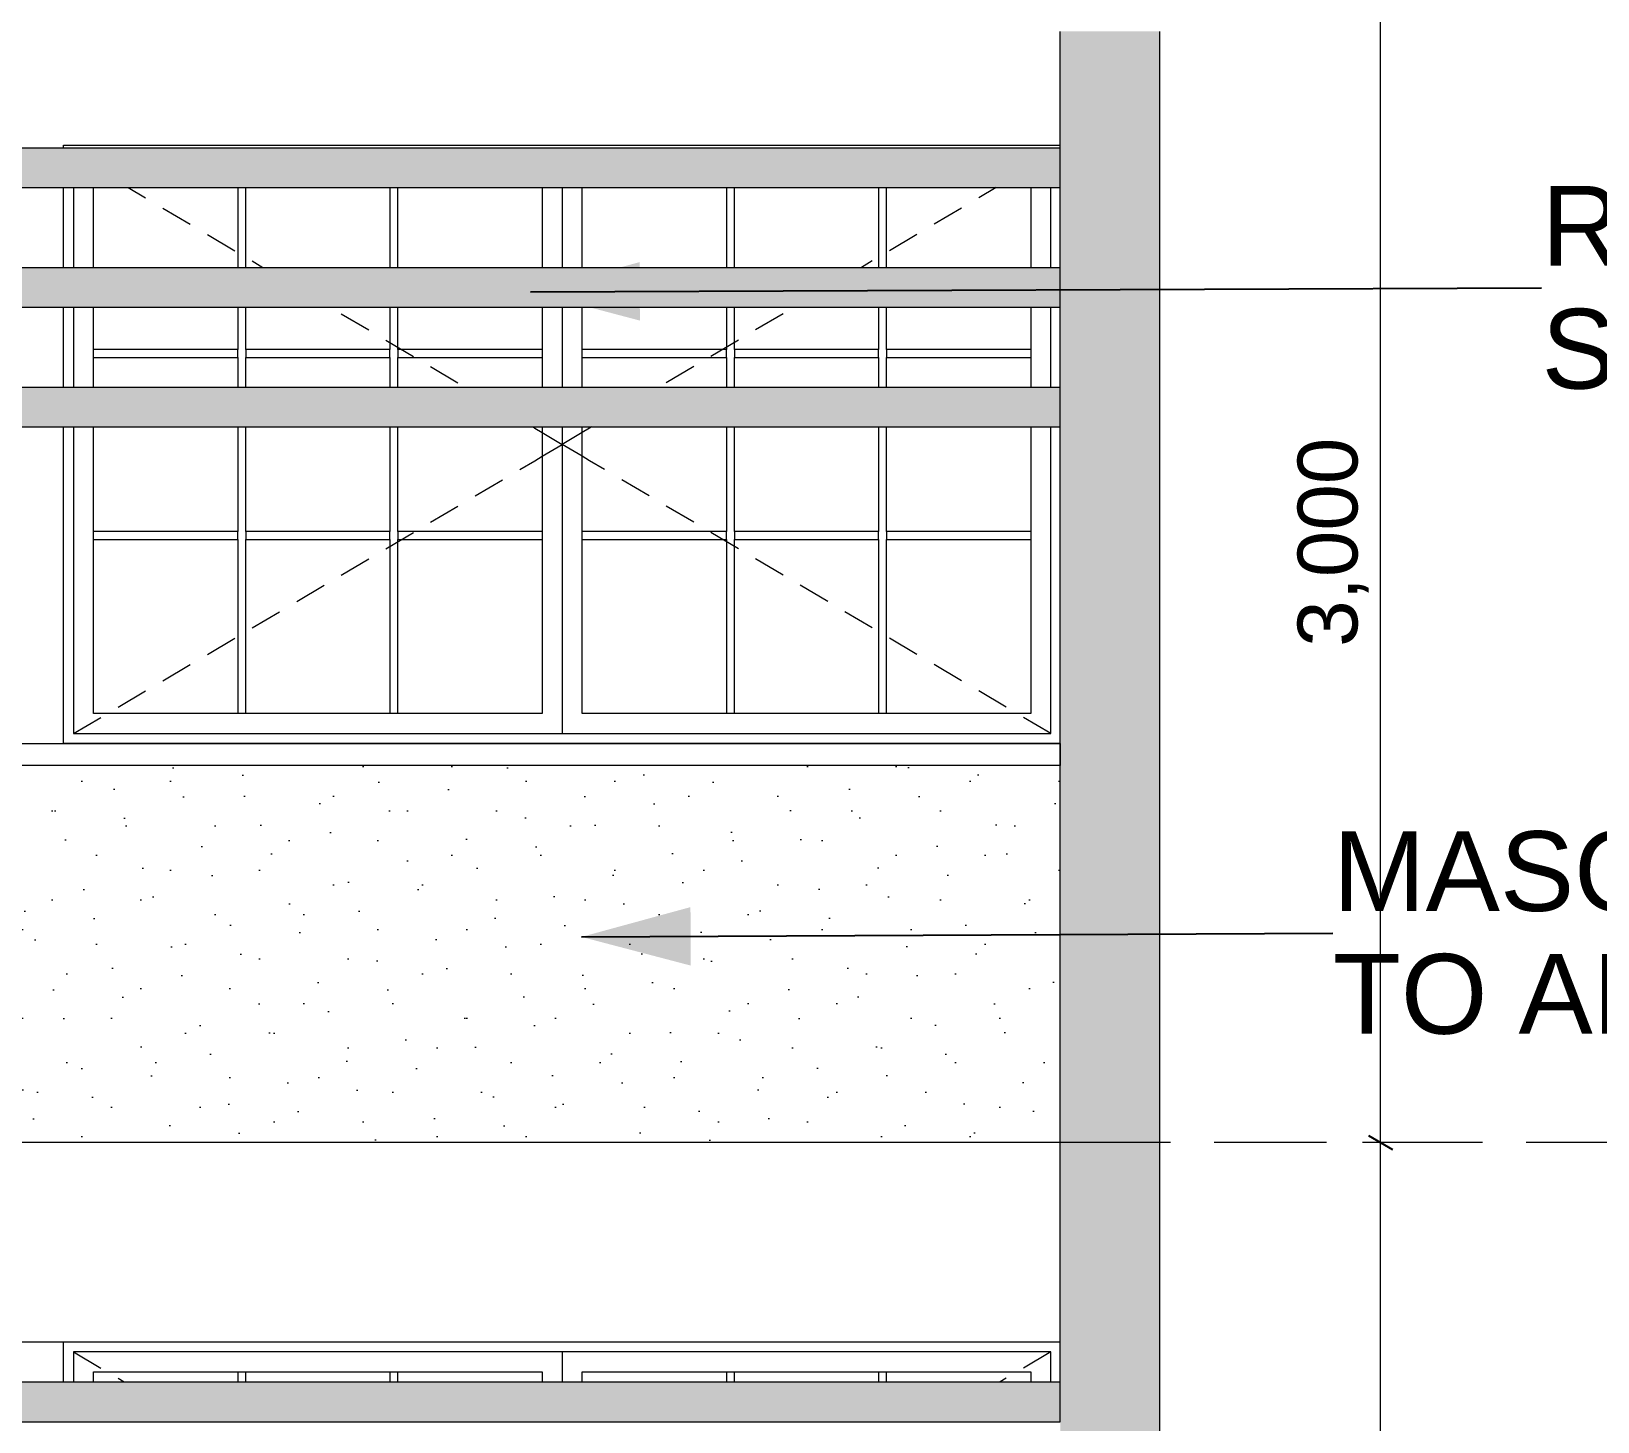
# Model space of a CAD drawing. Header units: millimetres. Extents: x 323482 to 503016, y 8175 to 72038.
# Drawn here: x 472265 to 476192, y 28777 to 32263 of the extents above; entities that cross this region are included whole.
import ezdxf

# ---------------------------------------------------------------- set-up
doc = ezdxf.new("R2010")
doc.units = ezdxf.units.MM
doc.header["$MEASUREMENT"] = 0
doc.linetypes.add('Hidden Line', pattern=[391.222223, 282.222223, -109])
for name, color, linetype, lineweight in [('2D Drafting - General_Pen_No__101', 252, 'Continuous', 13), ('Annotation - Label_Pen_No__1', 7, 'Continuous', 13), ('Annotation - Label_Pen_No__120', 7, 'Continuous', 13), ('Dimensioning - General_Pen_No__46', 5, 'Continuous', 25), ('Structural - Bearing_Pen_No__120', 7, 'Continuous', 13)]:
    doc.layers.add(name, color=color, linetype=linetype, lineweight=lineweight)
for name, color, linetype, lineweight, true_color in [('2D Drafting - General_Pen_No__102', 7, 'Continuous', 13, 0xcccccc), ('Dimensioning - General_Pen_No__45', 7, 'Continuous', 25, 0x40a5ff), ('Dimensioning - General_Pen_No__85', 7, 'Continuous', 20, 0x80c2ff), ('Structural - Bearing_Pen_No__83', 7, 'Continuous', 13, 0xff9955)]:
    doc.layers.add(name, color=color, linetype=linetype, lineweight=lineweight, true_color=true_color)
doc.layers.add('Dimensioning - General', color=7, linetype='Continuous')
doc.styles.add('GENERATED_STYLE_1', font='arial.ttf')
doc.dimstyles.new('GENERATED_STYLE__1', dxfattribs={"dimtxt": 150, "dimasz": 45.6, "dimexe": 0.18, "dimexo": 0.0625, "dimgap": 0.09, "dimtad": 1, "dimdec": 0, "dimzin": 0, "dimdsep": 46, "dimtxsty": 'GENERATED_STYLE_1', "dimblk": 'ARROWHEAD_2', "dimblk1": 'ARROWHEAD_2', "dimblk2": 'ARROWHEAD_2', "dimcen": 0.09, "dimse1": 1, "dimse2": 1, "dimclrd": 256, "dimclre": 256, "dimclrt": 5, "dimadec": 0, "dimazin": 0, "dimtfac": 1, "dimtdec": 4, "dimtmove": 0, "dimatfit": 3, "dimfxl": 1, "dimtolj": 1, "dimtzin": 0, "dimarcsym": 0})
doc.dimstyles.new('GENERATED_STYLE__12', dxfattribs={"dimtxt": 0.18, "dimasz": 273.6, "dimexe": 0.18, "dimexo": 0.0625, "dimgap": 0.09, "dimtad": 0, "dimtih": 1, "dimtoh": 1, "dimdec": 4, "dimzin": 0, "dimdsep": 46, "dimcen": 0.09, "dimadec": 0, "dimazin": 0, "dimtfac": 1, "dimtdec": 4, "dimtmove": 0, "dimatfit": 3, "dimldrblk": 'ARROWHEAD_5', "dimfxl": 1, "dimtolj": 1, "dimtzin": 0, "dimarcsym": 0})

# ---------------------------------------------------------------- blocks, each defined once
blk = doc.blocks.new('*D329')
at = {"layer": 'Dimensioning - General_Pen_No__45', "color": 161, "linetype": 'Continuous', "lineweight": 25, "true_color": 0x40a5ff, "transparency": 16777216}
for p, q in [((475617.6, 29494.5), (475677.6, 29459.9)), ((475617.6, 26494.5), (475677.6, 26459.9))]:
    blk.add_line(p, q, dxfattribs=at)
at = {"layer": 'Dimensioning - General_Pen_No__85', "color": 151, "linetype": 'Continuous', "lineweight": 20, "true_color": 0x80c2ff, "transparency": 16777216}
for p, q in [((475692.6, 29477.2), (475602.6, 29477.2)), ((475647.6, 26477.2), (475647.6, 29477.2)), ((475692.6, 26477.2), (475602.6, 26477.2)), ((475647.6, 26447.8), (475647.6, 26477.2))]:
    blk.add_line(p, q, dxfattribs=at)
at = {"layer": 'Dimensioning - General_Pen_No__46', "color": 5, "lineweight": 25, "transparency": 16777216, "insert": (475617.6, 27719.8), "char_height": 150, "attachment_point": 7, "rotation": 90, "style": 'GENERATED_STYLE_1'}
blk.add_mtext('\\A1;3,000', dxfattribs=at)
blk = doc.blocks.new('ARROWHEAD_2')
at = {"color": 0, "linetype": 'Continuous', "lineweight": 0}
for p, q in [((0, 0), (-1, 0)), ((-0.378, -0.655), (0.378, 0.655))]:
    blk.add_line(p, q, dxfattribs=at)
blk = doc.blocks.new('*D330')
at = {"layer": 'Dimensioning - General_Pen_No__45', "color": 161, "linetype": 'Continuous', "lineweight": 25, "true_color": 0x40a5ff, "transparency": 16777216}
for p, q in [((475617.6, 32494.5), (475677.6, 32459.9)), ((475617.6, 29494.5), (475677.6, 29459.9))]:
    blk.add_line(p, q, dxfattribs=at)
at = {"layer": 'Dimensioning - General_Pen_No__85', "color": 151, "linetype": 'Continuous', "lineweight": 20, "true_color": 0x80c2ff, "transparency": 16777216}
for p, q in [((475692.6, 32477.2), (475602.6, 32477.2)), ((475647.6, 29477.2), (475647.6, 32477.2)), ((475692.6, 29477.2), (475602.6, 29477.2))]:
    blk.add_line(p, q, dxfattribs=at)
at = {"layer": 'Dimensioning - General_Pen_No__46', "color": 5, "lineweight": 25, "transparency": 16777216, "insert": (475617.6, 30719.8), "char_height": 150, "attachment_point": 7, "rotation": 90, "style": 'GENERATED_STYLE_1'}
blk.add_mtext('\\A1;3,000', dxfattribs=at)
blk = doc.blocks.new('ARROWHEAD_5')
at = {"linetype": 'Continuous', "lineweight": 0}
blk.add_hatch(color=0, dxfattribs=at).paths.add_polyline_path([(-1, 0.2679), (0, 0), (-1, -0.2679)])
at = {"color": 0, "linetype": 'Continuous', "lineweight": 0}
blk.add_line((0, 0), (-1, 0), dxfattribs=at)

msp = doc.modelspace()

# ---------------------------------------------------------------- hatches: boundary and pattern name
at = {"layer": '2D Drafting - General_Pen_No__101', "linetype": 'Continuous', "lineweight": 13}
h = msp.add_hatch(dxfattribs=at)
h.set_pattern_fill('RENDER', color=252, style=0, pattern_type=2)
h.set_pattern_definition([(45, (0, 350), (-111.36932, 111.36932), [0, -105, 0, -157.5]), (110, (350, 350), (148.00159, 53.86817), [0, -77, 0, -133])])
h.paths.add_polyline_path([(469494.9, 30422.4), (474844.6, 30422.4), (474844.6, 29477.2), (469494.9, 29477.2)])
at = {"layer": '2D Drafting - General_Pen_No__102', "linetype": 'Continuous', "lineweight": 0, "true_color": 0xcccccc}
for points in [[(474844.6, 32262.8), (475094.6, 32262.8), (475094.6, 26477.2), (474844.6, 26477.2)], [(474844.6, 31871.1), (474844.6, 31971.1), (469494.5, 31971.1), (469494.5, 31871.1)], [(474844.6, 31571.1), (474844.6, 31671.1), (469494.5, 31671.1), (469494.5, 31571.1)], [(474844.6, 31371.1), (469494.5, 31371.1), (469494.5, 31271.1), (474844.6, 31271.1)], [(474844.6, 28777.2), (474844.6, 28877.2), (469494.5, 28877.2), (469494.5, 28777.2)]]:
    msp.add_hatch(color=254, dxfattribs=at).paths.add_polyline_path(points)

# ---------------------------------------------------------------- linework, layer by layer
at = {"layer": 'Structural - Bearing_Pen_No__120', "color": 7, "linetype": 'Continuous', "lineweight": 13}
for p, q in [((474844.6, 31971.1), (474844.6, 32262.8)), ((475094.6, 29477.2), (475094.6, 32262.8)), ((469494.5, 31971.1), (474844.6, 31971.1)), ((472346, 31971.1), (472346, 31977.2)), ((472346, 31977.2), (474844.6, 31977.2)), ((474844.6, 31871.1), (474844.6, 31971.1)), ((469494.5, 31871.1), (474844.6, 31871.1)), ((472346, 31671.1), (472346, 31871.1)), ((472371, 31871.1), (472371, 31671.1)), ((472421, 31671.1), (472421, 31871.1)), ((472508, 31871.1), (472551.7, 31845.2)), ((472782.7, 31871.1), (472782.7, 31671.1)), ((472802.7, 31671.1), (472802.7, 31871.1)), ((473164.3, 31871.1), (473164.3, 31671.1)), ((473184.3, 31671.1), (473184.3, 31871.1)), ((473546, 31871.1), (473546, 31671.1)), ((473596, 31871.1), (473596, 31671.1)), ((473646, 31671.1), (473646, 31871.1)), ((474007.7, 31871.1), (474007.7, 31671.1)), ((474027.7, 31671.1), (474027.7, 31871.1)), ((474389.3, 31871.1), (474389.3, 31671.1)), ((474409.3, 31671.1), (474409.3, 31871.1)), ((474684, 31871.1), (474640.3, 31845.2)), ((474771, 31871.1), (474771, 31671.1)), ((474821, 31671.1), (474821, 31871.1)), ((474844.6, 31671.1), (474844.6, 31871.1)), ((472594.7, 31819.8), (472663.6, 31779)), ((474597.2, 31819.8), (474528.4, 31779)), ((472706.6, 31753.5), (472775.5, 31712.8)), ((474485.4, 31753.5), (474416.5, 31712.8)), ((469494.5, 31671.1), (474844.6, 31671.1)), ((472818.5, 31687.3), (472845.9, 31671.1)), ((474373.5, 31687.3), (474346, 31671.1)), ((474844.6, 31571.1), (474844.6, 31671.1)), ((469494.5, 31571.1), (474844.6, 31571.1)), ((472346, 31371.1), (472346, 31571.1)), ((472371, 31571.1), (472371, 31371.1)), ((472421, 31371.1), (472421, 31571.1)), ((472782.7, 31571.1), (472782.7, 31465.5)), ((472802.7, 31465.5), (472802.7, 31571.1)), ((473164.3, 31571.1), (473164.3, 31465.5)), ((473184.3, 31465.5), (473184.3, 31571.1)), ((473546, 31571.1), (473546, 31371.1)), ((473596, 31571.1), (473596, 31371.1)), ((473646, 31371.1), (473646, 31571.1)), ((474007.7, 31571.1), (474007.7, 31465.5)), ((474027.7, 31465.5), (474027.7, 31571.1)), ((474389.3, 31571.1), (474389.3, 31465.5)), ((474409.3, 31465.5), (474409.3, 31571.1)), ((474771, 31571.1), (474771, 31371.1)), ((474821, 31371.1), (474821, 31571.1)), ((474844.6, 31371.1), (474844.6, 31571.1)), ((473042.2, 31554.9), (473111.1, 31514.2)), ((474149.7, 31554.9), (474080.9, 31514.2)), ((472782.7, 31465.5), (472421, 31465.5)), ((472782.7, 31445.5), (472782.7, 31465.5)), ((473164.3, 31465.5), (472802.7, 31465.5)), ((472802.7, 31465.5), (472802.7, 31445.5)), ((473154.1, 31488.7), (473223, 31448)), ((473164.3, 31445.5), (473164.3, 31465.5)), ((473546, 31465.5), (473184.3, 31465.5)), ((473184.3, 31465.5), (473184.3, 31445.5)), ((474007.7, 31465.5), (473646, 31465.5)), ((474037.9, 31488.7), (473969, 31448)), ((474007.7, 31445.5), (474007.7, 31465.5)), ((474389.3, 31465.5), (474027.7, 31465.5)), ((474027.7, 31465.5), (474027.7, 31445.5)), ((474389.3, 31445.5), (474389.3, 31465.5)), ((474771, 31465.5), (474409.3, 31465.5)), ((474409.3, 31465.5), (474409.3, 31445.5)), ((472421, 31445.5), (472782.7, 31445.5)), ((472782.7, 31445.5), (472782.7, 31371.1)), ((472802.7, 31371.1), (472802.7, 31445.5)), ((472802.7, 31445.5), (473164.3, 31445.5)), ((473164.3, 31445.5), (473164.3, 31371.1)), ((473184.3, 31371.1), (473184.3, 31445.5)), ((473184.3, 31445.5), (473546, 31445.5)), ((473266, 31422.5), (473334.8, 31381.7)), ((473646, 31445.5), (474007.7, 31445.5)), ((473926, 31422.5), (473857.1, 31381.7)), ((474007.7, 31445.5), (474007.7, 31371.1)), ((474027.7, 31371.1), (474027.7, 31445.5)), ((474027.7, 31445.5), (474389.3, 31445.5)), ((474389.3, 31445.5), (474389.3, 31371.1)), ((474409.3, 31371.1), (474409.3, 31445.5)), ((474409.3, 31445.5), (474771, 31445.5)), ((469494.5, 31371.1), (474844.6, 31371.1)), ((474844.6, 31271.1), (474844.6, 31371.1)), ((469494.5, 31271.1), (474844.6, 31271.1)), ((472346, 30477.2), (472346, 31271.1)), ((472371, 31271.1), (472371, 30552.2)), ((472421, 30552.2), (472421, 31271.1)), ((472782.7, 31271.1), (472782.7, 31008.9)), ((472802.7, 31008.9), (472802.7, 31271.1)), ((473164.3, 31271.1), (473164.3, 31008.9)), ((473184.3, 31008.9), (473184.3, 31271.1)), ((473521.8, 31271.1), (473527.1, 31267.9)), ((473527.1, 31267.9), (473546, 31256.8)), ((473546, 31271.1), (473546, 30552.2)), ((473546, 31256.8), (473596, 31227.2)), ((473596, 31271.1), (473596, 30552.2)), ((473646, 31256.8), (473596, 31227.2)), ((473646, 30552.2), (473646, 31271.1)), ((473664.8, 31267.9), (473646, 31256.8)), ((473670.2, 31271.1), (473664.8, 31267.9)), ((474007.7, 31271.1), (474007.7, 31008.9)), ((474027.7, 31008.9), (474027.7, 31271.1)), ((474389.3, 31271.1), (474389.3, 31008.9)), ((474409.3, 31008.9), (474409.3, 31271.1)), ((474771, 31271.1), (474771, 30552.2)), ((474821, 30552.2), (474821, 31271.1)), ((474844.6, 29477.2), (474844.6, 31271.1)), ((473546, 31197.6), (473596, 31227.2)), ((473646, 31197.6), (473596, 31227.2)), ((473489.7, 31164.3), (473527.1, 31186.4)), ((473527.1, 31186.4), (473546, 31197.6)), ((473664.8, 31186.4), (473646, 31197.6)), ((473702.2, 31164.3), (473664.8, 31186.4)), ((473377.9, 31098.1), (473446.7, 31138.8)), ((473814.1, 31098.1), (473745.3, 31138.8)), ((473266, 31031.9), (473334.8, 31072.6)), ((473926, 31031.9), (473857.1, 31072.6)), ((472782.7, 31008.9), (472421, 31008.9)), ((472421, 30988.9), (472782.7, 30988.9)), ((472782.7, 30988.9), (472782.7, 31008.9)), ((472782.7, 30988.9), (472782.7, 30552.2)), ((473164.3, 31008.9), (472802.7, 31008.9)), ((472802.7, 31008.9), (472802.7, 30988.9)), ((472802.7, 30552.2), (472802.7, 30988.9)), ((472802.7, 30988.9), (473164.3, 30988.9)), ((473154.1, 30965.7), (473223, 31006.4)), ((473164.3, 30988.9), (473164.3, 31008.9)), ((473164.3, 30988.9), (473164.3, 30552.2)), ((473546, 31008.9), (473184.3, 31008.9)), ((473184.3, 31008.9), (473184.3, 30988.9)), ((473184.3, 30552.2), (473184.3, 30988.9)), ((473184.3, 30988.9), (473546, 30988.9)), ((474007.7, 31008.9), (473646, 31008.9)), ((473646, 30988.9), (474007.7, 30988.9)), ((474037.9, 30965.7), (473969, 31006.4)), ((474007.7, 30988.9), (474007.7, 31008.9)), ((474007.7, 30988.9), (474007.7, 30552.2)), ((474389.3, 31008.9), (474027.7, 31008.9)), ((474027.7, 31008.9), (474027.7, 30988.9)), ((474027.7, 30552.2), (474027.7, 30988.9)), ((474027.7, 30988.9), (474389.3, 30988.9)), ((474389.3, 30988.9), (474389.3, 31008.9)), ((474389.3, 30988.9), (474389.3, 30552.2)), ((474771, 31008.9), (474409.3, 31008.9)), ((474409.3, 31008.9), (474409.3, 30988.9)), ((474409.3, 30552.2), (474409.3, 30988.9)), ((474409.3, 30988.9), (474771, 30988.9)), ((473042.2, 30899.5), (473111.1, 30940.2)), ((474149.7, 30899.5), (474080.9, 30940.2)), ((472930.4, 30833.2), (472999.2, 30874)), ((474261.6, 30833.2), (474192.8, 30874)), ((472818.5, 30767), (472887.3, 30807.8)), ((474373.5, 30767), (474304.6, 30807.8)), ((472706.6, 30700.8), (472775.5, 30741.6)), ((474485.4, 30700.8), (474416.5, 30741.6)), ((472594.7, 30634.6), (472663.6, 30675.4)), ((474597.2, 30634.6), (474528.4, 30675.4)), ((472482.9, 30568.4), (472551.7, 30609.1)), ((474709.1, 30568.4), (474640.3, 30609.1)), ((472371, 30552.2), (472371, 30502.2)), ((473546, 30552.2), (472421, 30552.2)), ((473596, 30552.2), (473596, 30502.2)), ((474771, 30552.2), (473646, 30552.2)), ((474821, 30502.2), (474821, 30552.2)), ((472371, 30502.2), (472439.8, 30542.9)), ((474821, 30502.2), (474752.1, 30542.9)), ((469496.2, 30477.2), (474844.6, 30477.2)), ((474844.6, 30477.2), (472346, 30477.2)), ((472371, 30502.2), (473596, 30502.2)), ((473596, 30502.2), (474821, 30502.2)), ((474844.6, 30477.2), (474844.6, 30422.4)), ((474844.6, 30422.4), (469496.2, 30422.4)), ((474844.6, 29477.2), (469494.5, 29477.2)), ((474844.6, 28877.2), (474844.6, 29477.2)), ((475094.6, 26477.2), (475094.6, 29477.2)), ((469494.5, 28977.2), (474844.6, 28977.2)), ((472346, 28877.2), (472346, 28977.2)), ((472346, 28977.2), (474844.6, 28977.2)), ((472371, 28952.2), (472371, 28902.2)), ((473596, 28952.2), (472371, 28952.2)), ((472371, 28952.2), (472439.8, 28911.4)), ((473596, 28952.2), (473596, 28902.2)), ((474821, 28952.2), (473596, 28952.2)), ((474821, 28952.2), (474752.1, 28911.4)), ((474821, 28902.2), (474821, 28952.2)), ((472371, 28902.2), (472371, 28877.2)), ((472421, 28877.2), (472421, 28902.2)), ((472421, 28902.2), (473546, 28902.2)), ((472782.7, 28902.2), (472782.7, 28877.2)), ((472802.7, 28877.2), (472802.7, 28902.2)), ((473164.3, 28902.2), (473164.3, 28877.2)), ((473184.3, 28877.2), (473184.3, 28902.2)), ((473546, 28902.2), (473546, 28877.2)), ((473596, 28902.2), (473596, 28877.2)), ((473646, 28877.2), (473646, 28902.2)), ((473646, 28902.2), (474771, 28902.2)), ((474007.7, 28902.2), (474007.7, 28877.2)), ((474027.7, 28877.2), (474027.7, 28902.2)), ((474389.3, 28902.2), (474389.3, 28877.2)), ((474409.3, 28877.2), (474409.3, 28902.2)), ((474771, 28902.2), (474771, 28877.2)), ((474821, 28877.2), (474821, 28902.2)), ((469494.5, 28877.2), (474844.6, 28877.2)), ((472482.9, 28886), (472497.7, 28877.2)), ((474709.1, 28886), (474694.3, 28877.2)), ((474844.6, 28777.2), (474844.6, 28877.2)), ((469494.5, 28777.2), (474844.6, 28777.2))]:
    msp.add_line(p, q, dxfattribs=at)
at = {"layer": 'Structural - Bearing_Pen_No__83', "color": 21, "linetype": 'Hidden Line', "lineweight": 13, "true_color": 0xff9955}
msp.add_line((499376.9, 29477.2), (447887.3, 29477.2), dxfattribs=at)

# ---------------------------------------------------------------- texts
at = {"layer": 'Annotation - Label_Pen_No__1', "color": 7, "linetype": 'Continuous', "lineweight": 13, "char_height": 200, "attachment_point": 4, "style": 'GENERATED_STYLE_1'}
for s, insert, line_spacing_factor in [('\\A1;RC SUNSHADING TO\\PSTURUC. ENG SPECS', (476051.1, 31619.6), 0.92341), ('\\A1;MASONRY WALL RENDERED\\PTO ARCHITECTS APPROVAL', (475527.8, 30002.2), 0.92304)]:
    msp.add_mtext(s, dxfattribs=dict(at, insert=insert, line_spacing_factor=line_spacing_factor))

# ---------------------------------------------------------------- dimensions: what is measured, and where the dimension line sits
at = {"layer": 'Dimensioning - General', "color": 151, "linetype": 'Continuous', "lineweight": 20, "true_color": 0x80c2ff}
for base, p1, p2, picture, middle in [((475647.6, 32477.2), (474916.1, 29477.2), (476178.9, 32477.2), '*D330', (475542.6, 30984.7)), ((475647.6, 29477.2), (474916.1, 26477.2), (474916.1, 29477.2), '*D329', (475542.6, 27984.7))]:
    dim = msp.add_linear_dim(base=base, p1=p1, p2=p2, angle=90, dimstyle='GENERATED_STYLE__1', dxfattribs=at)
    dim.commit()
    dim.dimension.update_dxf_attribs({"geometry": picture, "text_midpoint": middle, "dimtype": 160, "text_rotation": 90})

# ---------------------------------------------------------------- leaders
at = {"layer": 'Annotation - Label_Pen_No__120', "color": 7, "linetype": 'Continuous', "lineweight": 13, "annotation_type": 0, "has_hookline": 1, "hookline_direction": 0}
for points, text_width in [([(473516.9, 31609.9), (476051, 31619.6)], 2922.5), ([(473644.4, 29992.5), (475527.8, 30002.2)], 3861.1)]:
    msp.add_leader(points, dimstyle='GENERATED_STYLE__12', dxfattribs=dict(at, text_width=text_width))

doc.saveas('drawing.dxf')
